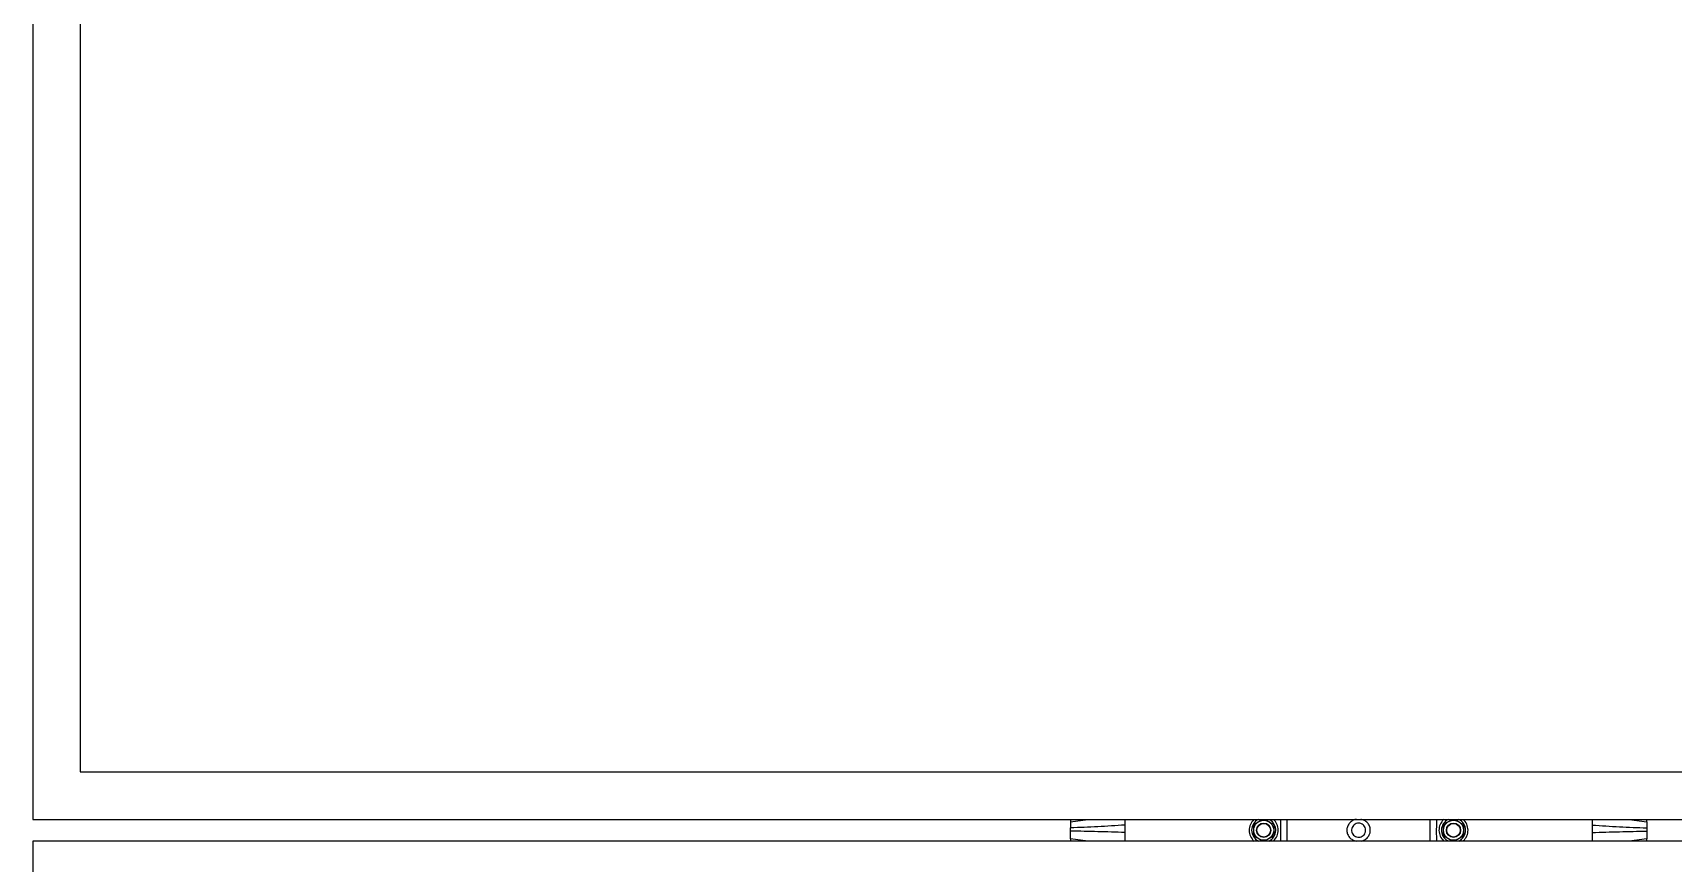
# Model space of a CAD drawing. Header units: feet. Extents: x -21 to 5170, y -254 to 1413.
# Drawn here: x 3621 to 3676.4, y 330.3 to 358.3 of the extents above; entities that cross this region are included whole.
import ezdxf

# ---------------------------------------------------------------- set-up
doc = ezdxf.new("R2010")
doc.units = ezdxf.units.FT
doc.header["$MEASUREMENT"] = 0
doc.layers.add('E-ARRY-TABL', color=9, linetype='Continuous')

msp = doc.modelspace()

# ---------------------------------------------------------------- linework, layer by layer
at = {"layer": 'E-ARRY-TABL'}
for p, q in [((3621.03775, 377.1523), (3621.03775, 331.74151)), ((3622.63994, 375.55011), (3622.63994, 333.34371)), ((3622.63994, 333.34371), (3708.97538, 333.34371)), ((3621.03775, 331.74151), (3710.57758, 331.74151)), ((3656.08005, 331.66188), (3656.6661, 331.74151)), ((3662.26924, 331.73354), (3662.278, 331.74151)), ((3662.26924, 331.73354), (3662.278, 331.74151)), ((3662.64392, 331.74151), (3662.77249, 331.6669)), ((3662.7818, 331.74151), (3662.80776, 331.72767)), ((3668.68039, 331.73574), (3668.68678, 331.74151)), ((3668.68039, 331.73574), (3668.68678, 331.74151)), ((3674.94923, 331.74151), (3675.53528, 331.66188)), ((3710.57758, 331.00908), (3621.03775, 331.00908)), ((3621.03775, 331.00908), (3621.03775, 285.59829)), ((3656.66682, 331.00908), (3656.08005, 331.08871)), ((3662.93731, 331.01705), (3662.92855, 331.00908)), ((3668.83352, 331.00908), (3668.80523, 331.02428)), ((3668.96945, 331.00908), (3668.8409, 331.08482)), ((3668.96945, 331.00908), (3668.8409, 331.08482)), ((3669.34371, 331.01485), (3669.33733, 331.00908)), ((3675.53528, 331.08871), (3674.9485, 331.00908))]:
    msp.add_line(p, q, dxfattribs=at)
for centre, radius in [((3662.60327, 331.37529), 0.33715), ((3662.60327, 331.37529), 0.24051), ((3662.60327, 331.37529), 0.22889), ((3669.01205, 331.37529), 0.33715), ((3669.01205, 331.37529), 0.24051), ((3669.01205, 331.37529), 0.22889)]:
    msp.add_circle(centre, radius, dxfattribs=at)
for centre, radius, start, end in [((3662.60327, 331.37529), 0.48981, 132.997561, 228.388368), ((3662.60327, 331.37529), 0.40742, 115.989234, 244.010766), ((3662.60327, 331.37529), 0.40742, 295.989234, 59.872561), ((3662.60327, 331.37529), 0.48981, 312.997561, 48.388388), ((3669.01205, 331.37529), 0.48981, 132.618496, 228.388368), ((3669.01205, 331.37529), 0.40742, 115.989234, 239.493496), ((3669.01205, 331.37529), 0.40742, 295.989234, 64.010766), ((3669.01205, 331.37529), 0.48981, 312.618496, 48.388388)]:
    msp.add_arc(centre, radius, start, end, dxfattribs=at)
for points, knots in [([(3656.08005, 331.74151), (3656.08005, 331.73304), (3656.08005, 331.69136), (3656.08005, 331.67496), (3656.08005, 331.66188)], [0, 0, 0, 0, 0.20325176, 1, 1, 1, 1]), ([(3656.08005, 331.66188), (3656.08005, 331.64695), (3656.08005, 331.61879), (3656.08005, 331.5868), (3656.08005, 331.56057), (3656.08005, 331.51712), (3656.08005, 331.47821), (3656.08005, 331.45588), (3656.08005, 331.45353)], [0, 0, 0, 0, 0.33678176, 0.63541447, 0.76243525, 0.8746394, 0.98681762, 1, 1, 1, 1]), ([(3657.918, 331.55083), (3657.61191, 331.53045), (3656.9998, 331.48971), (3656.38661, 331.46559), (3656.08005, 331.45353)], [0, 0, 0, 0, 0.50005003, 1, 1, 1, 1]), ([(3656.08005, 331.34549), (3656.08005, 331.34872), (3656.08005, 331.35327), (3656.08005, 331.36049), (3656.08005, 331.36496), (3656.08005, 331.36858), (3656.08005, 331.37003), (3656.08005, 331.37293), (3656.08005, 331.3777), (3656.08005, 331.38434), (3656.08005, 331.39291), (3656.08005, 331.40648), (3656.08005, 331.427), (3656.08005, 331.44382), (3656.08005, 331.45353)], [0, 0, 0, 0, 0.08879268, 0.12526657, 0.19819658, 0.21143495, 0.2246733, 0.23791163, 0.29086497, 0.35553149, 0.42020743, 0.52626341, 0.72662599, 1, 1, 1, 1]), ([(3657.91778, 331.29686), (3657.61161, 331.30759), (3656.99933, 331.32906), (3656.38646, 331.34002), (3656.08005, 331.34549)], [0, 0, 0, 0, 0.5000369, 1, 1, 1, 1]), ([(3656.08005, 331.08871), (3656.08005, 331.09375), (3656.08005, 331.12326), (3656.08005, 331.14976), (3656.08005, 331.19545), (3656.08005, 331.23737), (3656.08005, 331.28859), (3656.08005, 331.32636), (3656.08005, 331.34549)], [0, 0, 0, 0, 0.10440808, 0.6100925, 0.71322901, 0.81638141, 0.90695804, 1, 1, 1, 1]), ([(3657.91778, 331.29686), (3657.91788, 331.26832), (3657.91811, 331.20692), (3657.91782, 331.12107), (3657.91707, 331.05061), (3657.91623, 331.0215), (3657.91587, 331.00908)], [0, 0, 0, 0, 0.23768233, 0.51129798, 0.79146028, 1, 1, 1, 1]), ([(3657.91588, 331.74151), (3657.91623, 331.72901), (3657.91702, 331.70072), (3657.91779, 331.63548), (3657.91793, 331.57892), (3657.918, 331.55083)], [0, 0, 0, 0, 0.28487701, 0.64472297, 1, 1, 1, 1]), ([(3657.918, 331.55083), (3657.91792, 331.51152), (3657.91782, 331.46452), (3657.91754, 331.40914), (3657.91749, 331.38423), (3657.91748, 331.36316), (3657.91754, 331.34788), (3657.91755, 331.33692), (3657.91763, 331.3209), (3657.91772, 331.30594), (3657.91778, 331.29686)], [0, 0, 0, 0, 0.47390056, 0.56658419, 0.64609734, 0.76528998, 0.81285189, 0.82468891, 0.89350459, 1, 1, 1, 1]), ([(3662.26569, 331.18139), (3662.26576, 331.213), (3662.2659, 331.27681), (3662.26605, 331.34277), (3662.26613, 331.37604)], [0, 0, 0, 0, 0.49545796, 1, 1, 1, 1]), ([(3662.26613, 331.37604), (3662.26614, 331.38066), (3662.26628, 331.44639), (3662.26643, 331.51081), (3662.26656, 331.5707)], [0, 0, 0, 0, 0.07022032, 1, 1, 1, 1]), ([(3662.26656, 331.5707), (3662.29397, 331.58644), (3662.3493, 331.61822), (3662.40649, 331.65107), (3662.43535, 331.66765)], [0, 0, 0, 0, 0.49545796, 1, 1, 1, 1]), ([(3662.43535, 331.66765), (3662.43935, 331.66995), (3662.48277, 331.69489), (3662.52532, 331.71932), (3662.56394, 331.74151)], [0, 0, 0, 0, 0.09219659, 1, 1, 1, 1]), ([(3662.77249, 331.6669), (3662.78635, 331.65886), (3662.84332, 331.62579), (3662.89884, 331.59358), (3662.94085, 331.5692)], [0, 0, 0, 0, 0.24316571, 1, 1, 1, 1]), ([(3662.94042, 331.37454), (3662.94041, 331.36993), (3662.94026, 331.3042), (3662.94012, 331.23978), (3662.93999, 331.17989)], [0, 0, 0, 0, 0.07022032, 1, 1, 1, 1]), ([(3662.94085, 331.5692), (3662.94078, 331.53758), (3662.94064, 331.47378), (3662.94049, 331.40782), (3662.94042, 331.37454)], [0, 0, 0, 0, 0.49545796, 1, 1, 1, 1]), ([(3663.17072, 331.74151), (3663.17093, 331.71296), (3663.17279, 331.46883), (3663.17146, 331.22467), (3663.17028, 331.00908)], [0, 0, 0, 0, 0.11695965, 1, 1, 1, 1]), ([(3663.39899, 331.00908), (3663.3998, 331.22514), (3663.40072, 331.46929), (3663.39925, 331.71343), (3663.39908, 331.74151)], [0, 0, 0, 0, 0.88496735, 1, 1, 1, 1]), ([(3665.73653, 331.74151), (3665.71696, 331.73927), (3665.6539, 331.73204), (3665.55885, 331.67666), (3665.46754, 331.5833), (3665.41453, 331.46336), (3665.4062, 331.33404), (3665.44314, 331.20955), (3665.52097, 331.10532), (3665.62076, 331.03281), (3665.69675, 331.01625), (3665.72968, 331.00908)], [0, 0, 0, 0, 0.05546714, 0.17874011, 0.30106824, 0.42207478, 0.54148605, 0.66055055, 0.78149386, 0.90531594, 1, 1, 1, 1]), ([(3666.03938, 331.42753), (3666.04274, 331.40107), (3666.04842, 331.35626), (3666.03103, 331.28594), (3665.99559, 331.22262), (3665.93476, 331.16936), (3665.85996, 331.13898), (3665.7789, 331.13492), (3665.70091, 331.158), (3665.63523, 331.20544), (3665.589, 331.27159), (3665.56701, 331.34942), (3665.57191, 331.43042), (3665.59303, 331.48048), (3665.6216, 331.52533), (3665.65785, 331.56541), (3665.72865, 331.60404), (3665.80853, 331.61736), (3665.88877, 331.60346), (3665.95919, 331.56373), (3666.01425, 331.50356), (3666.03102, 331.45282), (3666.03938, 331.42753)], [0, 0, 0, 0, 0.05318276, 0.09005186, 0.14393099, 0.19750813, 0.25069383, 0.30399741, 0.357752, 0.41158851, 0.46500708, 0.51815786, 0.57160806, 0.62534802, 0.6254612, 0.67918991, 0.73247166, 0.7856688, 0.83927645, 0.89315627, 0.94674062, 1, 1, 1, 1]), ([(3666.20135, 331.33258), (3666.20204, 331.37497), (3666.20342, 331.46007), (3666.14936, 331.57995), (3666.06, 331.67425), (3665.96375, 331.73128), (3665.89893, 331.73902), (3665.87805, 331.74151)], [0, 0, 0, 0, 0.21832836, 0.43818827, 0.66225644, 0.89122321, 1, 1, 1, 1]), ([(3665.89981, 331.00908), (3665.93964, 331.02147), (3666.02122, 331.04685), (3666.11977, 331.13236), (3666.18206, 331.23262), (3666.19579, 331.30379), (3666.20135, 331.33258)], [0, 0, 0, 0, 0.26374459, 0.54015918, 0.81403697, 1, 1, 1, 1]), ([(3668.2162, 331.74151), (3668.21552, 331.5222), (3668.21477, 331.27805), (3668.21604, 331.03391), (3668.21617, 331.00908)], [0, 0, 0, 0, 0.89827738, 1, 1, 1, 1]), ([(3668.44459, 331.00908), (3668.4444, 331.03441), (3668.44252, 331.27854), (3668.44386, 331.52269), (3668.44506, 331.74151)], [0, 0, 0, 0, 0.10376783, 1, 1, 1, 1]), ([(3668.6732, 331.18363), (3668.67348, 331.21524), (3668.67404, 331.27904), (3668.67462, 331.345), (3668.67492, 331.37827)], [0, 0, 0, 0, 0.49545796, 1, 1, 1, 1]), ([(3668.67492, 331.37827), (3668.67496, 331.38289), (3668.67554, 331.44862), (3668.67611, 331.51303), (3668.67664, 331.57292)], [0, 0, 0, 0, 0.07022032, 1, 1, 1, 1]), ([(3668.67664, 331.57292), (3668.70416, 331.58848), (3668.75969, 331.6199), (3668.8171, 331.65237), (3668.84607, 331.66875)], [0, 0, 0, 0, 0.49545796, 1, 1, 1, 1]), ([(3668.84607, 331.66875), (3668.85009, 331.67102), (3668.89352, 331.69559), (3668.93608, 331.71966), (3668.9747, 331.74151)], [0, 0, 0, 0, 0.09251655, 1, 1, 1, 1]), ([(3669.05466, 331.74151), (3669.08356, 331.72448), (3669.12592, 331.69952), (3669.16939, 331.67391), (3669.1832, 331.66577)], [0, 0, 0, 0, 0.68234647, 1, 1, 1, 1]), ([(3669.1832, 331.66577), (3669.22719, 331.63985), (3669.28397, 331.6064), (3669.3386, 331.57421), (3669.35091, 331.56696)], [0, 0, 0, 0, 0.77461933, 1, 1, 1, 1]), ([(3669.34919, 331.37231), (3669.34915, 331.3677), (3669.34857, 331.30197), (3669.348, 331.23756), (3669.34747, 331.17767)], [0, 0, 0, 0, 0.07022032, 1, 1, 1, 1]), ([(3669.35091, 331.56696), (3669.35063, 331.53535), (3669.35006, 331.47155), (3669.34948, 331.40559), (3669.34919, 331.37231)], [0, 0, 0, 0, 0.49545796, 1, 1, 1, 1]), ([(3673.69755, 331.29686), (3673.69743, 331.26383), (3673.69718, 331.1927), (3673.69768, 331.09824), (3673.69852, 331.03421), (3673.69932, 331.0141), (3673.69952, 331.00908)], [0, 0, 0, 0, 0.27287863, 0.58761891, 0.89709364, 1, 1, 1, 1]), ([(3673.69953, 331.74151), (3673.69933, 331.73648), (3673.69853, 331.71633), (3673.69764, 331.65307), (3673.69743, 331.5851), (3673.69733, 331.55083)], [0, 0, 0, 0, 0.14153086, 0.56714468, 1, 1, 1, 1]), ([(3673.69733, 331.55083), (3673.69741, 331.51152), (3673.6975, 331.46452), (3673.69779, 331.40914), (3673.69784, 331.38423), (3673.69785, 331.36316), (3673.69778, 331.34788), (3673.69777, 331.33692), (3673.69769, 331.3209), (3673.6976, 331.30594), (3673.69755, 331.29686)], [0, 0, 0, 0, 0.47390056, 0.56658419, 0.64609734, 0.76528998, 0.81285189, 0.82468891, 0.89350459, 1, 1, 1, 1]), ([(3673.69733, 331.55083), (3674.00341, 331.53045), (3674.61553, 331.48971), (3675.22871, 331.46559), (3675.53528, 331.45353)], [0, 0, 0, 0, 0.50005003, 1, 1, 1, 1]), ([(3673.69755, 331.29686), (3674.00371, 331.30759), (3674.616, 331.32906), (3675.22887, 331.34002), (3675.53528, 331.34549)], [0, 0, 0, 0, 0.5000369, 1, 1, 1, 1]), ([(3675.53528, 331.66188), (3675.53528, 331.6756), (3675.53528, 331.69215), (3675.53528, 331.73431), (3675.53528, 331.74151)], [0, 0, 0, 0, 0.82924583, 1, 1, 1, 1]), ([(3675.53528, 331.66188), (3675.53528, 331.64682), (3675.53528, 331.617), (3675.53528, 331.58801), (3675.53528, 331.55341), (3675.53528, 331.50737), (3675.53528, 331.47072), (3675.53528, 331.45353)], [0, 0, 0, 0, 0.33226531, 0.65749152, 0.78830451, 0.90070504, 1, 1, 1, 1]), ([(3675.53528, 331.45353), (3675.53528, 331.44021), (3675.53528, 331.42174), (3675.53528, 331.40141), (3675.53528, 331.39341), (3675.53528, 331.38544), (3675.53528, 331.37812), (3675.53528, 331.37147), (3675.53528, 331.36981), (3675.53528, 331.36749), (3675.53528, 331.36449), (3675.53528, 331.35918), (3675.53528, 331.35284), (3675.53528, 331.34784), (3675.53528, 331.34549)], [0, 0, 0, 0, 0.37846039, 0.52505981, 0.56152037, 0.59798215, 0.74387586, 0.76219315, 0.78042261, 0.78953734, 0.82599699, 0.8624566, 0.93540184, 1, 1, 1, 1]), ([(3675.53528, 331.34549), (3675.53528, 331.32679), (3675.53528, 331.28687), (3675.53528, 331.23393), (3675.53528, 331.19048), (3675.53528, 331.16352), (3675.53528, 331.13179), (3675.53528, 331.10346), (3675.53528, 331.08871)], [0, 0, 0, 0, 0.0909871, 0.19422226, 0.29748069, 0.41285151, 0.69427365, 1, 1, 1, 1]), ([(3656.08005, 331.08871), (3656.08005, 331.07499), (3656.08005, 331.05844), (3656.08005, 331.01628), (3656.08005, 331.00908)], [0, 0, 0, 0, 0.82924583, 1, 1, 1, 1]), ([(3662.43405, 331.08369), (3662.38989, 331.10932), (3662.33289, 331.1424), (3662.27805, 331.17422), (3662.26569, 331.18139)], [0, 0, 0, 0, 0.77461933, 1, 1, 1, 1]), ([(3662.56262, 331.00908), (3662.53376, 331.02583), (3662.49139, 331.05041), (3662.44791, 331.07565), (3662.43405, 331.08369)], [0, 0, 0, 0, 0.68117419, 1, 1, 1, 1]), ([(3662.7712, 331.08294), (3662.76719, 331.08064), (3662.72377, 331.0557), (3662.68123, 331.03126), (3662.6426, 331.00908)], [0, 0, 0, 0, 0.09219659, 1, 1, 1, 1]), ([(3662.93999, 331.17989), (3662.91257, 331.16415), (3662.85725, 331.13237), (3662.80005, 331.09952), (3662.7712, 331.08294)], [0, 0, 0, 0, 0.49545796, 1, 1, 1, 1]), ([(3668.8409, 331.08482), (3668.8271, 331.09295), (3668.77035, 331.12639), (3668.71505, 331.15897), (3668.6732, 331.18363)], [0, 0, 0, 0, 0.24316571, 1, 1, 1, 1]), ([(3669.17804, 331.08184), (3669.17402, 331.07956), (3669.13059, 331.055), (3669.08803, 331.03092), (3669.0494, 331.00908)], [0, 0, 0, 0, 0.09251655, 1, 1, 1, 1]), ([(3669.34747, 331.17767), (3669.31995, 331.16211), (3669.26441, 331.13069), (3669.207, 331.09822), (3669.17804, 331.08184)], [0, 0, 0, 0, 0.49545796, 1, 1, 1, 1]), ([(3675.53528, 331.00908), (3675.53528, 331.01755), (3675.53528, 331.05923), (3675.53528, 331.07563), (3675.53528, 331.08871)], [0, 0, 0, 0, 0.20325176, 1, 1, 1, 1])]:
    msp.add_open_spline(points, degree=3, knots=knots, dxfattribs=at)

doc.saveas('drawing.dxf')
